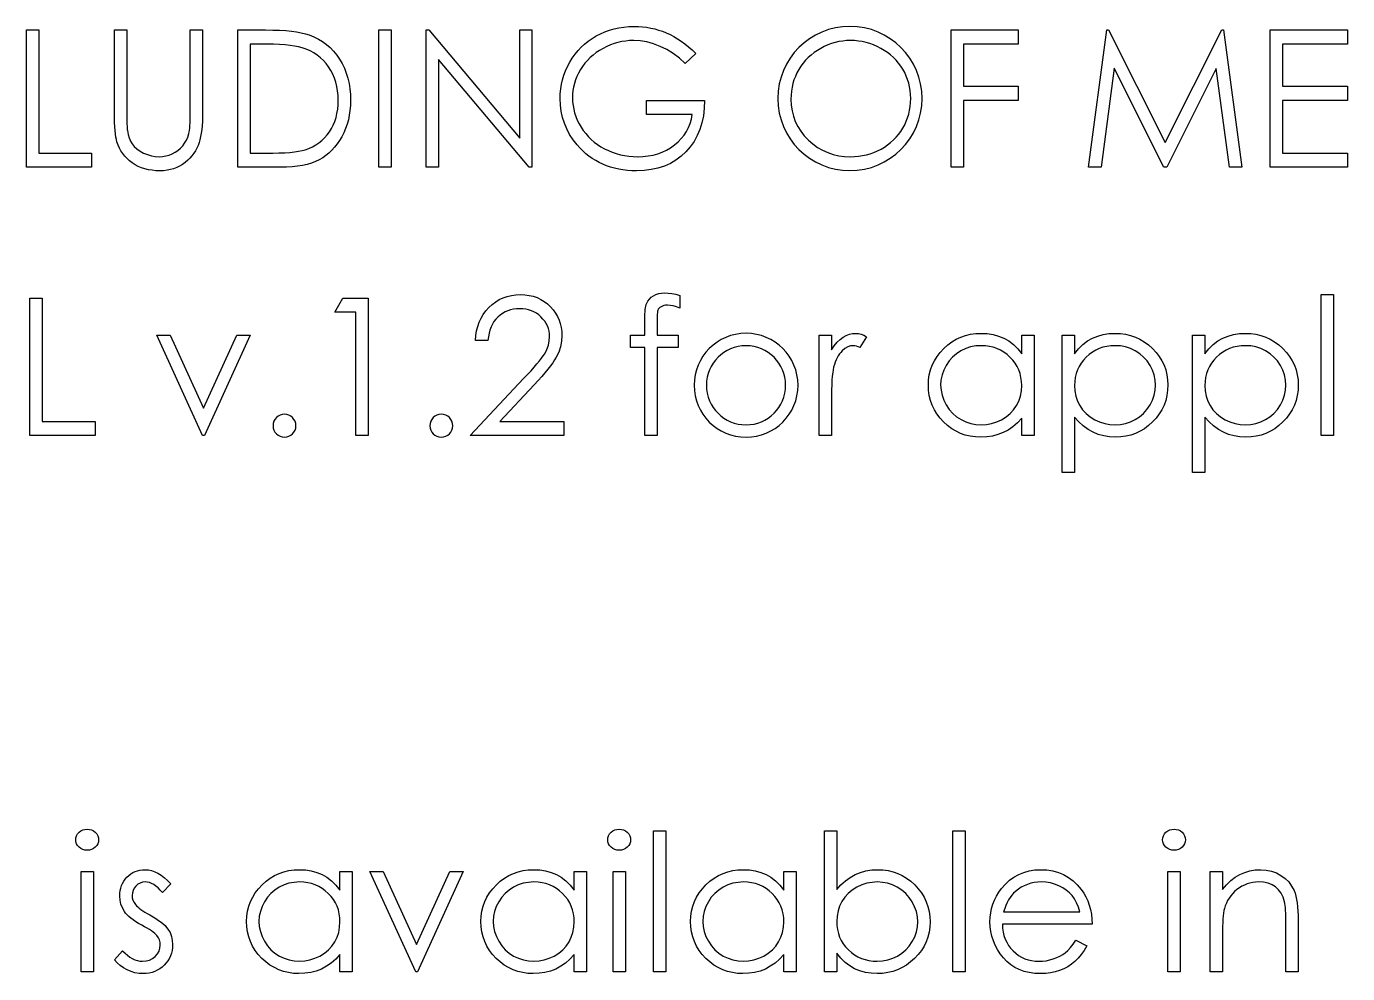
# Model space of a CAD drawing. Header units: millimetres. Extents: x -143 to 157, y 0 to 129.
# Drawn here: x -77.99 to -44.33, y 77.78 to 101.92 of the extents above; entities that cross this region are included whole.
import ezdxf

# ---------------------------------------------------------------- set-up
doc = ezdxf.new("R2010")
doc.units = ezdxf.units.MM

msp = doc.modelspace()

# ---------------------------------------------------------------- linework, layer by layer
at = {"color": 7, "linetype": 'Continuous', "flags": 128}
for points in [[(-77.988, 101.829), (-77.674, 101.829), (-77.674, 101.829), (-77.674, 98.688), (-77.674, 98.688), (-76.328, 98.688), (-76.328, 98.688), (-76.328, 98.329), (-76.328, 98.329), (-77.988, 98.329), (-77.988, 98.329), (-77.988, 101.829)], [(-75.745, 101.829), (-75.431, 101.829), (-75.431, 101.829), (-75.431, 99.732), (-75.431, 99.732), (-75.431, 99.643), (-75.43, 99.563), (-75.429, 99.492), (-75.427, 99.429), (-75.425, 99.375), (-75.423, 99.33), (-75.42, 99.294), (-75.417, 99.266), (-75.417, 99.266), (-75.399, 99.168), (-75.373, 99.078), (-75.338, 98.997), (-75.295, 98.923), (-75.241, 98.857), (-75.175, 98.796), (-75.095, 98.741), (-75.003, 98.692), (-74.904, 98.651), (-74.805, 98.621), (-74.706, 98.604), (-74.606, 98.598), (-74.606, 98.598), (-74.521, 98.603), (-74.437, 98.617), (-74.355, 98.64), (-74.274, 98.671), (-74.197, 98.712), (-74.128, 98.759), (-74.065, 98.814), (-74.008, 98.875), (-73.958, 98.943), (-73.915, 99.018), (-73.88, 99.1), (-73.851, 99.189), (-73.851, 99.189), (-73.843, 99.226), (-73.836, 99.272), (-73.829, 99.327), (-73.824, 99.391), (-73.82, 99.463), (-73.817, 99.544), (-73.816, 99.634), (-73.815, 99.732), (-73.815, 99.732), (-73.815, 101.829), (-73.815, 101.829), (-73.501, 101.829), (-73.501, 101.829), (-73.501, 99.715), (-73.501, 99.715), (-73.503, 99.601), (-73.507, 99.492), (-73.514, 99.388), (-73.524, 99.291), (-73.536, 99.199), (-73.551, 99.113), (-73.569, 99.032), (-73.59, 98.957), (-73.615, 98.886), (-73.646, 98.817), (-73.681, 98.75), (-73.723, 98.687), (-73.771, 98.624), (-73.823, 98.565), (-73.881, 98.508), (-73.945, 98.453), (-74.013, 98.403), (-74.085, 98.36), (-74.16, 98.323), (-74.239, 98.293), (-74.321, 98.269), (-74.406, 98.253), (-74.496, 98.243), (-74.589, 98.239), (-74.589, 98.239), (-74.69, 98.243), (-74.786, 98.252), (-74.88, 98.268), (-74.969, 98.29), (-75.056, 98.319), (-75.138, 98.353), (-75.216, 98.394), (-75.291, 98.441), (-75.361, 98.494), (-75.425, 98.551), (-75.483, 98.612), (-75.535, 98.677), (-75.581, 98.746), (-75.621, 98.819), (-75.654, 98.896), (-75.682, 98.978), (-75.682, 98.978), (-75.697, 99.034), (-75.71, 99.1), (-75.72, 99.177), (-75.729, 99.264), (-75.736, 99.362), (-75.741, 99.469), (-75.744, 99.587), (-75.745, 99.715), (-75.745, 99.715), (-75.745, 101.829)], [(-72.604, 98.329), (-72.604, 101.829), (-72.604, 101.829), (-71.897, 101.829), (-71.897, 101.829), (-71.713, 101.827), (-71.541, 101.821), (-71.382, 101.812), (-71.237, 101.797), (-71.105, 101.78), (-70.986, 101.758), (-70.88, 101.732), (-70.787, 101.703), (-70.787, 101.703), (-70.666, 101.654), (-70.552, 101.598), (-70.445, 101.532), (-70.345, 101.46), (-70.252, 101.378), (-70.165, 101.288), (-70.085, 101.19), (-70.012, 101.084), (-69.946, 100.972), (-69.889, 100.854), (-69.841, 100.73), (-69.802, 100.602), (-69.771, 100.468), (-69.75, 100.329), (-69.736, 100.184), (-69.732, 100.035), (-69.732, 100.035), (-69.736, 99.905), (-69.746, 99.78), (-69.763, 99.658), (-69.787, 99.541), (-69.818, 99.427), (-69.857, 99.317), (-69.902, 99.211), (-69.954, 99.109), (-70.011, 99.013), (-70.072, 98.923), (-70.138, 98.839), (-70.207, 98.762), (-70.282, 98.692), (-70.36, 98.628), (-70.442, 98.57), (-70.529, 98.519), (-70.621, 98.474), (-70.723, 98.436), (-70.834, 98.403), (-70.953, 98.377), (-71.081, 98.356), (-71.218, 98.341), (-71.364, 98.332), (-71.519, 98.329), (-71.519, 98.329), (-72.604, 98.329)], [(-69.014, 101.829), (-68.7, 101.829), (-68.7, 101.829), (-68.7, 98.329), (-68.7, 98.329), (-69.014, 98.329), (-69.014, 98.329), (-69.014, 101.829)], [(-67.803, 98.329), (-67.803, 101.829), (-67.803, 101.829), (-67.737, 101.829), (-67.737, 101.829), (-65.424, 99.074), (-65.424, 99.074), (-65.424, 101.829), (-65.424, 101.829), (-65.11, 101.829), (-65.11, 101.829), (-65.11, 98.329), (-65.11, 98.329), (-65.182, 98.329), (-65.182, 98.329), (-67.488, 101.077), (-67.488, 101.077), (-67.488, 98.329), (-67.488, 98.329), (-67.803, 98.329)], [(-60.937, 101.232), (-61.206, 100.976), (-61.206, 100.976), (-61.355, 101.111), (-61.511, 101.229), (-61.674, 101.328), (-61.844, 101.411), (-62.017, 101.476), (-62.187, 101.523), (-62.355, 101.551), (-62.52, 101.56), (-62.52, 101.56), (-62.622, 101.557), (-62.723, 101.547), (-62.822, 101.532), (-62.92, 101.51), (-63.017, 101.482), (-63.113, 101.448), (-63.207, 101.407), (-63.301, 101.36), (-63.39, 101.308), (-63.475, 101.251), (-63.555, 101.19), (-63.629, 101.124), (-63.698, 101.054), (-63.763, 100.98), (-63.822, 100.901), (-63.875, 100.817), (-63.923, 100.731), (-63.964, 100.644), (-63.999, 100.555), (-64.027, 100.465), (-64.049, 100.375), (-64.066, 100.282), (-64.075, 100.189), (-64.078, 100.094), (-64.078, 100.094), (-64.075, 99.998), (-64.065, 99.902), (-64.047, 99.807), (-64.024, 99.714), (-63.993, 99.621), (-63.956, 99.53), (-63.912, 99.44), (-63.861, 99.352), (-63.804, 99.266), (-63.742, 99.186), (-63.674, 99.109), (-63.602, 99.039), (-63.524, 98.971), (-63.442, 98.91), (-63.353, 98.852), (-63.26, 98.8), (-63.163, 98.753), (-63.064, 98.711), (-62.962, 98.677), (-62.858, 98.649), (-62.752, 98.626), (-62.643, 98.611), (-62.532, 98.601), (-62.419, 98.598), (-62.419, 98.598), (-62.283, 98.603), (-62.153, 98.617), (-62.027, 98.64), (-61.908, 98.673), (-61.793, 98.715), (-61.684, 98.767), (-61.58, 98.828), (-61.481, 98.898), (-61.39, 98.975), (-61.309, 99.059), (-61.237, 99.148), (-61.176, 99.242), (-61.124, 99.342), (-61.082, 99.447), (-61.049, 99.559), (-61.027, 99.675), (-61.027, 99.675), (-62.194, 99.675), (-62.194, 99.675), (-62.194, 100.034), (-62.194, 100.034), (-60.713, 100.034), (-60.713, 100.034), (-60.721, 99.834), (-60.744, 99.643), (-60.782, 99.463), (-60.834, 99.294), (-60.901, 99.136), (-60.982, 98.988), (-61.078, 98.851), (-61.188, 98.724), (-61.311, 98.611), (-61.443, 98.512), (-61.586, 98.429), (-61.738, 98.361), (-61.901, 98.307), (-62.072, 98.269), (-62.255, 98.247), (-62.447, 98.239), (-62.447, 98.239), (-62.565, 98.242), (-62.68, 98.25), (-62.792, 98.262), (-62.9, 98.281), (-63.006, 98.304), (-63.109, 98.333), (-63.208, 98.366), (-63.305, 98.405), (-63.398, 98.449), (-63.488, 98.498), (-63.575, 98.552), (-63.659, 98.612), (-63.74, 98.676), (-63.817, 98.746), (-63.892, 98.821), (-63.963, 98.901), (-63.963, 98.901), (-64.063, 99.031), (-64.151, 99.166), (-64.225, 99.306), (-64.285, 99.451), (-64.332, 99.601), (-64.366, 99.756), (-64.385, 99.916), (-64.392, 100.08), (-64.392, 100.08), (-64.389, 100.204), (-64.377, 100.325), (-64.358, 100.444), (-64.331, 100.561), (-64.297, 100.676), (-64.255, 100.788), (-64.205, 100.899), (-64.148, 101.007), (-64.083, 101.111), (-64.014, 101.209), (-63.938, 101.302), (-63.857, 101.389), (-63.77, 101.469), (-63.677, 101.544), (-63.579, 101.614), (-63.475, 101.677), (-63.367, 101.734), (-63.255, 101.783), (-63.139, 101.824), (-63.02, 101.858), (-62.898, 101.884), (-62.772, 101.903), (-62.643, 101.915), (-62.51, 101.919), (-62.51, 101.919), (-62.401, 101.916), (-62.295, 101.908), (-62.189, 101.896), (-62.086, 101.878), (-61.984, 101.855), (-61.884, 101.827), (-61.785, 101.794), (-61.688, 101.755), (-61.592, 101.711), (-61.497, 101.661), (-61.402, 101.605), (-61.308, 101.543), (-61.214, 101.474), (-61.122, 101.399), (-61.029, 101.319), (-60.937, 101.232)], [(-54.431, 101.829), (-52.726, 101.829), (-52.726, 101.829), (-52.726, 101.47), (-52.726, 101.47), (-54.117, 101.47), (-54.117, 101.47), (-54.117, 100.393), (-54.117, 100.393), (-52.726, 100.393), (-52.726, 100.393), (-52.726, 100.034), (-52.726, 100.034), (-54.117, 100.034), (-54.117, 100.034), (-54.117, 98.329), (-54.117, 98.329), (-54.431, 98.329), (-54.431, 98.329), (-54.431, 101.829)], [(-50.931, 98.329), (-50.469, 101.829), (-50.469, 101.829), (-50.424, 101.829), (-50.424, 101.829), (-48.979, 98.957), (-48.979, 98.957), (-47.537, 101.829), (-47.537, 101.829), (-47.492, 101.829), (-47.492, 101.829), (-47.027, 98.329), (-47.027, 98.329), (-47.342, 98.329), (-47.342, 98.329), (-47.678, 100.847), (-47.678, 100.847), (-48.941, 98.329), (-48.941, 98.329), (-49.012, 98.329), (-49.012, 98.329), (-50.28, 100.853), (-50.28, 100.853), (-50.615, 98.329), (-50.615, 98.329), (-50.931, 98.329)], [(-46.309, 101.829), (-44.335, 101.829), (-44.335, 101.829), (-44.335, 101.47), (-44.335, 101.47), (-45.995, 101.47), (-45.995, 101.47), (-45.995, 100.393), (-45.995, 100.393), (-44.335, 100.393), (-44.335, 100.393), (-44.335, 100.034), (-44.335, 100.034), (-45.995, 100.034), (-45.995, 100.034), (-45.995, 98.688), (-45.995, 98.688), (-44.335, 98.688), (-44.335, 98.688), (-44.335, 98.329), (-44.335, 98.329), (-46.309, 98.329), (-46.309, 98.329), (-46.309, 101.829)], [(-72.29, 98.688), (-71.888, 98.688), (-71.888, 98.688), (-71.715, 98.689), (-71.555, 98.694), (-71.409, 98.701), (-71.277, 98.71), (-71.159, 98.723), (-71.054, 98.738), (-70.964, 98.756), (-70.887, 98.777), (-70.887, 98.777), (-70.792, 98.812), (-70.702, 98.853), (-70.617, 98.9), (-70.538, 98.954), (-70.463, 99.014), (-70.394, 99.081), (-70.33, 99.153), (-70.271, 99.232), (-70.219, 99.317), (-70.173, 99.406), (-70.134, 99.499), (-70.102, 99.597), (-70.078, 99.7), (-70.06, 99.808), (-70.05, 99.919), (-70.046, 100.036), (-70.046, 100.036), (-70.05, 100.158), (-70.062, 100.276), (-70.081, 100.389), (-70.107, 100.498), (-70.141, 100.602), (-70.184, 100.702), (-70.233, 100.797), (-70.29, 100.887), (-70.354, 100.972), (-70.424, 101.05), (-70.5, 101.121), (-70.581, 101.185), (-70.669, 101.242), (-70.763, 101.293), (-70.862, 101.335), (-70.968, 101.372), (-70.968, 101.372), (-71.056, 101.395), (-71.157, 101.415), (-71.272, 101.432), (-71.4, 101.446), (-71.541, 101.456), (-71.695, 101.464), (-71.863, 101.469), (-72.044, 101.47), (-72.044, 101.47), (-72.29, 101.47), (-72.29, 101.47), (-72.29, 98.688)], [(-56.995, 101.56), (-57.095, 101.557), (-57.193, 101.547), (-57.29, 101.532), (-57.385, 101.51), (-57.479, 101.481), (-57.572, 101.447), (-57.664, 101.406), (-57.754, 101.359), (-57.841, 101.307), (-57.923, 101.251), (-58, 101.19), (-58.072, 101.124), (-58.14, 101.055), (-58.203, 100.981), (-58.26, 100.903), (-58.313, 100.82), (-58.36, 100.735), (-58.401, 100.646), (-58.436, 100.555), (-58.464, 100.462), (-58.486, 100.367), (-58.501, 100.268), (-58.511, 100.168), (-58.514, 100.065), (-58.514, 100.065), (-58.507, 99.914), (-58.486, 99.768), (-58.452, 99.63), (-58.403, 99.496), (-58.34, 99.369), (-58.264, 99.248), (-58.173, 99.133), (-58.069, 99.023), (-57.955, 98.924), (-57.835, 98.837), (-57.709, 98.764), (-57.578, 98.705), (-57.441, 98.658), (-57.298, 98.625), (-57.15, 98.605), (-56.995, 98.598), (-56.995, 98.598), (-56.892, 98.601), (-56.79, 98.61), (-56.69, 98.626), (-56.592, 98.647), (-56.496, 98.675), (-56.402, 98.708), (-56.31, 98.748), (-56.219, 98.793), (-56.132, 98.844), (-56.05, 98.9), (-55.974, 98.96), (-55.902, 99.025), (-55.834, 99.093), (-55.772, 99.167), (-55.715, 99.245), (-55.663, 99.327), (-55.616, 99.414), (-55.575, 99.502), (-55.541, 99.592), (-55.513, 99.686), (-55.491, 99.781), (-55.475, 99.879), (-55.466, 99.979), (-55.463, 100.081), (-55.463, 100.081), (-55.466, 100.183), (-55.475, 100.282), (-55.491, 100.379), (-55.513, 100.474), (-55.541, 100.566), (-55.575, 100.655), (-55.616, 100.742), (-55.663, 100.826), (-55.715, 100.908), (-55.773, 100.985), (-55.836, 101.058), (-55.903, 101.127), (-55.976, 101.191), (-56.055, 101.251), (-56.137, 101.307), (-56.226, 101.359), (-56.317, 101.406), (-56.41, 101.447), (-56.504, 101.481), (-56.599, 101.51), (-56.697, 101.532), (-56.795, 101.547), (-56.895, 101.557), (-56.995, 101.56)], [(-77.899, 94.996), (-77.585, 94.996), (-77.585, 94.996), (-77.585, 91.855), (-77.585, 91.855), (-76.238, 91.855), (-76.238, 91.855), (-76.238, 91.496), (-76.238, 91.496), (-77.899, 91.496), (-77.899, 91.496), (-77.899, 94.996)], [(-69.93, 94.996), (-69.283, 94.996), (-69.283, 94.996), (-69.283, 91.496), (-69.283, 91.496), (-69.597, 91.496), (-69.597, 91.496), (-69.597, 94.637), (-69.597, 94.637), (-70.136, 94.637), (-70.136, 94.637), (-69.93, 94.996)], [(-66.232, 93.919), (-66.546, 93.919), (-66.546, 93.919), (-66.538, 94.044), (-66.52, 94.163), (-66.492, 94.276), (-66.454, 94.384), (-66.407, 94.485), (-66.351, 94.582), (-66.284, 94.672), (-66.208, 94.757), (-66.124, 94.834), (-66.035, 94.901), (-65.942, 94.957), (-65.844, 95.003), (-65.741, 95.039), (-65.634, 95.065), (-65.522, 95.081), (-65.405, 95.085), (-65.405, 95.085), (-65.29, 95.081), (-65.18, 95.066), (-65.076, 95.042), (-64.977, 95.008), (-64.884, 94.964), (-64.798, 94.911), (-64.716, 94.848), (-64.64, 94.776), (-64.571, 94.696), (-64.512, 94.614), (-64.462, 94.527), (-64.42, 94.438), (-64.389, 94.345), (-64.366, 94.248), (-64.352, 94.149), (-64.347, 94.045), (-64.347, 94.045), (-64.357, 93.899), (-64.384, 93.758), (-64.429, 93.622), (-64.493, 93.49), (-64.533, 93.423), (-64.582, 93.349), (-64.64, 93.27), (-64.706, 93.186), (-64.781, 93.095), (-64.863, 92.999), (-64.955, 92.897), (-65.056, 92.789), (-65.056, 92.789), (-65.931, 91.855), (-65.931, 91.855), (-64.303, 91.855), (-64.303, 91.855), (-64.303, 91.496), (-64.303, 91.496), (-66.681, 91.496), (-66.681, 91.496), (-65.323, 92.944), (-65.323, 92.944), (-65.225, 93.048), (-65.135, 93.145), (-65.054, 93.234), (-64.983, 93.317), (-64.92, 93.394), (-64.866, 93.462), (-64.822, 93.525), (-64.786, 93.58), (-64.732, 93.685), (-64.692, 93.793), (-64.669, 93.903), (-64.662, 94.017), (-64.662, 94.017), (-64.665, 94.088), (-64.676, 94.157), (-64.692, 94.223), (-64.716, 94.287), (-64.748, 94.349), (-64.786, 94.407), (-64.83, 94.463), (-64.882, 94.517), (-64.938, 94.566), (-64.998, 94.609), (-65.06, 94.644), (-65.126, 94.674), (-65.196, 94.697), (-65.267, 94.713), (-65.342, 94.723), (-65.421, 94.726), (-65.421, 94.726), (-65.503, 94.723), (-65.581, 94.713), (-65.656, 94.696), (-65.728, 94.673), (-65.796, 94.644), (-65.86, 94.607), (-65.921, 94.564), (-65.979, 94.514), (-66.032, 94.459), (-66.078, 94.398), (-66.118, 94.331), (-66.154, 94.26), (-66.182, 94.182), (-66.205, 94.1), (-66.222, 94.012), (-66.232, 93.919)], [(-61.341, 95.064), (-61.341, 94.738), (-61.341, 94.738), (-61.431, 94.772), (-61.513, 94.797), (-61.59, 94.811), (-61.659, 94.816), (-61.659, 94.816), (-61.706, 94.813), (-61.75, 94.806), (-61.788, 94.794), (-61.823, 94.776), (-61.853, 94.755), (-61.877, 94.733), (-61.894, 94.71), (-61.905, 94.684), (-61.91, 94.669), (-61.912, 94.648), (-61.916, 94.621), (-61.918, 94.59), (-61.92, 94.552), (-61.921, 94.51), (-61.922, 94.461), (-61.922, 94.408), (-61.922, 94.408), (-61.922, 94.053), (-61.922, 94.053), (-61.386, 94.053), (-61.386, 94.053), (-61.386, 93.739), (-61.386, 93.739), (-61.923, 93.739), (-61.923, 93.739), (-61.924, 91.496), (-61.924, 91.496), (-62.238, 91.496), (-62.238, 91.496), (-62.238, 93.739), (-62.238, 93.739), (-62.597, 93.739), (-62.597, 93.739), (-62.597, 94.053), (-62.597, 94.053), (-62.238, 94.053), (-62.238, 94.053), (-62.238, 94.462), (-62.238, 94.462), (-62.238, 94.53), (-62.235, 94.593), (-62.231, 94.65), (-62.226, 94.703), (-62.219, 94.75), (-62.21, 94.793), (-62.2, 94.831), (-62.188, 94.863), (-62.159, 94.921), (-62.12, 94.972), (-62.073, 95.017), (-62.017, 95.057), (-61.953, 95.089), (-61.883, 95.112), (-61.807, 95.125), (-61.724, 95.13), (-61.724, 95.13), (-61.64, 95.126), (-61.548, 95.114), (-61.448, 95.093), (-61.341, 95.064)], [(-45.008, 95.085), (-44.694, 95.085), (-44.694, 95.085), (-44.694, 91.496), (-44.694, 91.496), (-45.008, 91.496), (-45.008, 91.496), (-45.008, 95.085)], [(-74.668, 94.053), (-74.328, 94.053), (-74.328, 94.053), (-73.479, 92.191), (-73.479, 92.191), (-72.63, 94.053), (-72.63, 94.053), (-72.29, 94.053), (-72.29, 94.053), (-73.456, 91.496), (-73.456, 91.496), (-73.501, 91.496), (-73.501, 91.496), (-74.668, 94.053)], [(-57.796, 94.053), (-57.482, 94.053), (-57.482, 94.053), (-57.482, 93.677), (-57.482, 93.677), (-57.411, 93.781), (-57.337, 93.869), (-57.262, 93.941), (-57.185, 93.999), (-57.106, 94.042), (-57.024, 94.074), (-56.942, 94.092), (-56.858, 94.098), (-56.858, 94.098), (-56.793, 94.093), (-56.726, 94.077), (-56.656, 94.049), (-56.585, 94.011), (-56.585, 94.011), (-56.757, 93.739), (-56.757, 93.739), (-56.803, 93.758), (-56.845, 93.773), (-56.883, 93.781), (-56.918, 93.784), (-56.918, 93.784), (-56.993, 93.776), (-57.067, 93.751), (-57.139, 93.708), (-57.211, 93.65), (-57.245, 93.614), (-57.277, 93.573), (-57.307, 93.528), (-57.335, 93.478), (-57.361, 93.424), (-57.385, 93.365), (-57.406, 93.301), (-57.426, 93.233), (-57.426, 93.233), (-57.439, 93.172), (-57.45, 93.097), (-57.46, 93.008), (-57.468, 92.905), (-57.474, 92.789), (-57.479, 92.658), (-57.481, 92.514), (-57.482, 92.355), (-57.482, 92.355), (-57.482, 91.496), (-57.482, 91.496), (-57.796, 91.496), (-57.796, 91.496), (-57.796, 94.053)], [(-52.322, 94.053), (-52.322, 91.496), (-52.322, 91.496), (-52.636, 91.496), (-52.636, 91.496), (-52.636, 91.938), (-52.636, 91.938), (-52.745, 91.82), (-52.859, 91.719), (-52.981, 91.635), (-53.108, 91.568), (-53.242, 91.517), (-53.382, 91.48), (-53.528, 91.458), (-53.681, 91.451), (-53.681, 91.451), (-53.816, 91.457), (-53.946, 91.475), (-54.072, 91.506), (-54.192, 91.548), (-54.307, 91.602), (-54.418, 91.669), (-54.523, 91.747), (-54.624, 91.839), (-54.715, 91.938), (-54.795, 92.043), (-54.861, 92.153), (-54.917, 92.268), (-54.959, 92.389), (-54.99, 92.514), (-55.008, 92.646), (-55.014, 92.782), (-55.014, 92.782), (-55.008, 92.915), (-54.99, 93.044), (-54.959, 93.167), (-54.915, 93.286), (-54.86, 93.4), (-54.793, 93.509), (-54.713, 93.613), (-54.62, 93.712), (-54.519, 93.802), (-54.413, 93.881), (-54.302, 93.948), (-54.185, 94.002), (-54.064, 94.044), (-53.938, 94.074), (-53.807, 94.092), (-53.671, 94.098), (-53.671, 94.098), (-53.514, 94.091), (-53.366, 94.067), (-53.225, 94.028), (-53.092, 93.974), (-52.966, 93.903), (-52.848, 93.814), (-52.738, 93.706), (-52.636, 93.58), (-52.636, 93.58), (-52.636, 94.053), (-52.636, 94.053), (-52.322, 94.053)], [(-51.604, 94.053), (-51.29, 94.053), (-51.29, 94.053), (-51.29, 93.58), (-51.29, 93.58), (-51.187, 93.706), (-51.077, 93.814), (-50.959, 93.903), (-50.833, 93.974), (-50.7, 94.028), (-50.56, 94.067), (-50.412, 94.091), (-50.256, 94.098), (-50.256, 94.098), (-50.12, 94.092), (-49.988, 94.074), (-49.862, 94.044), (-49.741, 94.002), (-49.625, 93.948), (-49.514, 93.881), (-49.407, 93.802), (-49.306, 93.712), (-49.214, 93.613), (-49.134, 93.509), (-49.066, 93.4), (-49.01, 93.286), (-48.967, 93.167), (-48.936, 93.044), (-48.918, 92.915), (-48.912, 92.782), (-48.912, 92.782), (-48.918, 92.646), (-48.936, 92.514), (-48.966, 92.389), (-49.009, 92.268), (-49.064, 92.153), (-49.132, 92.043), (-49.211, 91.938), (-49.303, 91.839), (-49.403, 91.747), (-49.508, 91.669), (-49.619, 91.602), (-49.734, 91.548), (-49.855, 91.506), (-49.98, 91.475), (-50.111, 91.457), (-50.246, 91.451), (-50.246, 91.451), (-50.399, 91.459), (-50.545, 91.483), (-50.685, 91.522), (-50.819, 91.578), (-50.945, 91.65), (-51.067, 91.738), (-51.181, 91.841), (-51.29, 91.959), (-51.29, 91.959), (-51.29, 90.553), (-51.29, 90.553), (-51.604, 90.553), (-51.604, 90.553), (-51.604, 94.053)], [(-48.283, 94.053), (-47.969, 94.053), (-47.969, 94.053), (-47.969, 93.58), (-47.969, 93.58), (-47.866, 93.706), (-47.756, 93.814), (-47.638, 93.903), (-47.513, 93.974), (-47.38, 94.028), (-47.239, 94.067), (-47.091, 94.091), (-46.936, 94.098), (-46.936, 94.098), (-46.8, 94.092), (-46.668, 94.074), (-46.542, 94.044), (-46.42, 94.002), (-46.304, 93.948), (-46.193, 93.881), (-46.087, 93.802), (-45.986, 93.712), (-45.893, 93.613), (-45.813, 93.509), (-45.745, 93.4), (-45.69, 93.286), (-45.646, 93.167), (-45.616, 93.044), (-45.597, 92.915), (-45.591, 92.782), (-45.591, 92.782), (-45.597, 92.646), (-45.616, 92.514), (-45.646, 92.389), (-45.688, 92.268), (-45.744, 92.153), (-45.811, 92.043), (-45.89, 91.938), (-45.982, 91.839), (-46.083, 91.747), (-46.188, 91.669), (-46.298, 91.602), (-46.413, 91.548), (-46.534, 91.506), (-46.66, 91.475), (-46.791, 91.457), (-46.926, 91.451), (-46.926, 91.451), (-47.078, 91.459), (-47.225, 91.483), (-47.364, 91.522), (-47.498, 91.578), (-47.625, 91.65), (-47.746, 91.738), (-47.861, 91.841), (-47.969, 91.959), (-47.969, 91.959), (-47.969, 90.553), (-47.969, 90.553), (-48.283, 90.553), (-48.283, 90.553), (-48.283, 94.053)], [(-53.667, 93.784), (-53.804, 93.776), (-53.936, 93.751), (-54.062, 93.71), (-54.183, 93.652), (-54.295, 93.58), (-54.396, 93.494), (-54.484, 93.395), (-54.56, 93.282), (-54.621, 93.162), (-54.665, 93.037), (-54.692, 92.909), (-54.7, 92.778), (-54.7, 92.778), (-54.691, 92.648), (-54.665, 92.52), (-54.621, 92.395), (-54.559, 92.273), (-54.482, 92.16), (-54.394, 92.059), (-54.293, 91.972), (-54.18, 91.899), (-54.058, 91.84), (-53.933, 91.799), (-53.803, 91.773), (-53.669, 91.765), (-53.669, 91.765), (-53.533, 91.773), (-53.401, 91.798), (-53.273, 91.839), (-53.148, 91.897), (-53.032, 91.97), (-52.93, 92.054), (-52.843, 92.15), (-52.769, 92.257), (-52.711, 92.374), (-52.669, 92.499), (-52.644, 92.63), (-52.636, 92.769), (-52.636, 92.769), (-52.641, 92.875), (-52.655, 92.976), (-52.678, 93.074), (-52.71, 93.166), (-52.752, 93.255), (-52.803, 93.339), (-52.864, 93.418), (-52.934, 93.493), (-53.01, 93.561), (-53.091, 93.621), (-53.176, 93.671), (-53.265, 93.711), (-53.359, 93.744), (-53.458, 93.766), (-53.56, 93.78), (-53.667, 93.784)], [(-50.259, 93.784), (-50.366, 93.78), (-50.468, 93.766), (-50.566, 93.744), (-50.66, 93.711), (-50.75, 93.671), (-50.835, 93.621), (-50.916, 93.561), (-50.992, 93.493), (-51.062, 93.418), (-51.122, 93.339), (-51.173, 93.255), (-51.215, 93.166), (-51.248, 93.074), (-51.271, 92.976), (-51.285, 92.875), (-51.29, 92.769), (-51.29, 92.769), (-51.281, 92.63), (-51.257, 92.499), (-51.215, 92.374), (-51.157, 92.257), (-51.084, 92.15), (-50.995, 92.054), (-50.893, 91.97), (-50.777, 91.897), (-50.651, 91.839), (-50.522, 91.798), (-50.39, 91.773), (-50.254, 91.765), (-50.254, 91.765), (-50.121, 91.773), (-49.992, 91.799), (-49.866, 91.84), (-49.746, 91.899), (-49.633, 91.972), (-49.532, 92.059), (-49.444, 92.16), (-49.367, 92.273), (-49.306, 92.395), (-49.261, 92.52), (-49.235, 92.648), (-49.226, 92.778), (-49.226, 92.778), (-49.234, 92.909), (-49.261, 93.037), (-49.304, 93.162), (-49.366, 93.282), (-49.442, 93.395), (-49.53, 93.494), (-49.63, 93.58), (-49.742, 93.652), (-49.864, 93.71), (-49.99, 93.751), (-50.122, 93.776), (-50.259, 93.784)], [(-46.939, 93.784), (-47.045, 93.78), (-47.148, 93.766), (-47.246, 93.744), (-47.34, 93.711), (-47.429, 93.671), (-47.514, 93.621), (-47.596, 93.561), (-47.672, 93.493), (-47.741, 93.418), (-47.802, 93.339), (-47.853, 93.255), (-47.895, 93.166), (-47.927, 93.074), (-47.95, 92.976), (-47.964, 92.875), (-47.969, 92.769), (-47.969, 92.769), (-47.961, 92.63), (-47.936, 92.499), (-47.895, 92.374), (-47.837, 92.257), (-47.763, 92.15), (-47.675, 92.054), (-47.572, 91.97), (-47.456, 91.897), (-47.331, 91.839), (-47.201, 91.798), (-47.07, 91.773), (-46.934, 91.765), (-46.934, 91.765), (-46.8, 91.773), (-46.671, 91.799), (-46.546, 91.84), (-46.425, 91.899), (-46.312, 91.972), (-46.212, 92.059), (-46.123, 92.16), (-46.047, 92.273), (-45.985, 92.395), (-45.94, 92.52), (-45.914, 92.648), (-45.905, 92.778), (-45.905, 92.778), (-45.914, 92.909), (-45.94, 93.037), (-45.984, 93.162), (-46.045, 93.282), (-46.121, 93.395), (-46.209, 93.494), (-46.31, 93.58), (-46.422, 93.652), (-46.543, 93.71), (-46.669, 93.751), (-46.801, 93.776), (-46.939, 93.784)], [(-76.442, 81.464), (-76.384, 81.459), (-76.33, 81.444), (-76.28, 81.419), (-76.235, 81.384), (-76.197, 81.343), (-76.17, 81.297), (-76.154, 81.247), (-76.149, 81.193), (-76.149, 81.193), (-76.154, 81.14), (-76.17, 81.091), (-76.197, 81.046), (-76.235, 81.004), (-76.28, 80.97), (-76.33, 80.945), (-76.384, 80.93), (-76.442, 80.925), (-76.442, 80.925), (-76.499, 80.93), (-76.552, 80.945), (-76.602, 80.97), (-76.647, 81.004), (-76.684, 81.046), (-76.71, 81.091), (-76.726, 81.14), (-76.732, 81.193), (-76.732, 81.193), (-76.726, 81.247), (-76.71, 81.297), (-76.684, 81.343), (-76.647, 81.384), (-76.602, 81.419), (-76.552, 81.444), (-76.499, 81.459), (-76.442, 81.464)], [(-62.89, 81.464), (-62.832, 81.459), (-62.778, 81.444), (-62.729, 81.419), (-62.684, 81.384), (-62.646, 81.343), (-62.619, 81.297), (-62.603, 81.247), (-62.597, 81.193), (-62.597, 81.193), (-62.603, 81.14), (-62.619, 81.091), (-62.646, 81.046), (-62.684, 81.004), (-62.729, 80.97), (-62.778, 80.945), (-62.832, 80.93), (-62.89, 80.925), (-62.89, 80.925), (-62.948, 80.93), (-63.001, 80.945), (-63.05, 80.97), (-63.095, 81.004), (-63.132, 81.046), (-63.159, 81.091), (-63.175, 81.14), (-63.181, 81.193), (-63.181, 81.193), (-63.175, 81.247), (-63.159, 81.297), (-63.132, 81.343), (-63.095, 81.384), (-63.05, 81.419), (-63.001, 81.444), (-62.948, 81.459), (-62.89, 81.464)], [(-48.756, 81.464), (-48.698, 81.459), (-48.644, 81.444), (-48.594, 81.419), (-48.549, 81.384), (-48.511, 81.343), (-48.485, 81.297), (-48.468, 81.247), (-48.463, 81.193), (-48.463, 81.193), (-48.468, 81.14), (-48.485, 81.091), (-48.511, 81.046), (-48.549, 81.004), (-48.594, 80.97), (-48.644, 80.945), (-48.698, 80.93), (-48.756, 80.925), (-48.756, 80.925), (-48.813, 80.93), (-48.866, 80.945), (-48.916, 80.97), (-48.961, 81.004), (-48.998, 81.046), (-49.024, 81.091), (-49.041, 81.14), (-49.046, 81.193), (-49.046, 81.193), (-49.041, 81.247), (-49.024, 81.297), (-48.998, 81.343), (-48.961, 81.384), (-48.916, 81.419), (-48.866, 81.444), (-48.813, 81.459), (-48.756, 81.464)], [(-62.014, 81.419), (-61.7, 81.419), (-61.7, 81.419), (-61.7, 77.829), (-61.7, 77.829), (-62.014, 77.829), (-62.014, 77.829), (-62.014, 81.419)], [(-57.662, 77.829), (-57.662, 81.419), (-57.662, 81.419), (-57.347, 81.419), (-57.347, 81.419), (-57.347, 79.923), (-57.347, 79.923), (-57.239, 80.042), (-57.124, 80.146), (-57.003, 80.233), (-56.876, 80.305), (-56.742, 80.36), (-56.603, 80.4), (-56.456, 80.424), (-56.304, 80.432), (-56.304, 80.432), (-56.169, 80.425), (-56.038, 80.407), (-55.912, 80.377), (-55.792, 80.335), (-55.677, 80.28), (-55.566, 80.214), (-55.461, 80.135), (-55.36, 80.044), (-55.269, 79.944), (-55.189, 79.84), (-55.122, 79.73), (-55.067, 79.615), (-55.024, 79.495), (-54.994, 79.369), (-54.976, 79.239), (-54.969, 79.103), (-54.969, 79.103), (-54.976, 78.969), (-54.994, 78.84), (-55.025, 78.716), (-55.068, 78.597), (-55.123, 78.482), (-55.191, 78.374), (-55.271, 78.269), (-55.364, 78.17), (-55.465, 78.08), (-55.571, 78.002), (-55.682, 77.935), (-55.799, 77.881), (-55.92, 77.838), (-56.046, 77.808), (-56.178, 77.79), (-56.314, 77.784), (-56.314, 77.784), (-56.47, 77.792), (-56.618, 77.815), (-56.758, 77.854), (-56.891, 77.908), (-57.016, 77.98), (-57.134, 78.069), (-57.244, 78.177), (-57.347, 78.302), (-57.347, 78.302), (-57.347, 77.829), (-57.347, 77.829), (-57.662, 77.829)], [(-54.386, 81.419), (-54.072, 81.419), (-54.072, 81.419), (-54.072, 77.829), (-54.072, 77.829), (-54.386, 77.829), (-54.386, 77.829), (-54.386, 81.419)], [(-76.597, 80.387), (-76.283, 80.387), (-76.283, 80.387), (-76.283, 77.829), (-76.283, 77.829), (-76.597, 77.829), (-76.597, 77.829), (-76.597, 80.387)], [(-74.309, 80.068), (-74.522, 79.848), (-74.522, 79.848), (-74.578, 79.911), (-74.634, 79.966), (-74.69, 80.012), (-74.745, 80.05), (-74.8, 80.08), (-74.855, 80.101), (-74.91, 80.113), (-74.964, 80.118), (-74.964, 80.118), (-75.03, 80.111), (-75.091, 80.092), (-75.148, 80.059), (-75.199, 80.014), (-75.241, 79.96), (-75.272, 79.902), (-75.29, 79.84), (-75.296, 79.773), (-75.296, 79.773), (-75.291, 79.713), (-75.274, 79.655), (-75.247, 79.597), (-75.209, 79.541), (-75.209, 79.541), (-75.185, 79.512), (-75.154, 79.483), (-75.117, 79.451), (-75.075, 79.419), (-75.026, 79.386), (-74.971, 79.351), (-74.911, 79.315), (-74.844, 79.278), (-74.844, 79.278), (-74.763, 79.231), (-74.688, 79.186), (-74.62, 79.14), (-74.559, 79.095), (-74.505, 79.05), (-74.458, 79.006), (-74.417, 78.962), (-74.383, 78.919), (-74.383, 78.919), (-74.331, 78.828), (-74.294, 78.732), (-74.272, 78.63), (-74.264, 78.523), (-74.264, 78.523), (-74.268, 78.447), (-74.277, 78.375), (-74.294, 78.304), (-74.317, 78.238), (-74.348, 78.173), (-74.385, 78.112), (-74.428, 78.054), (-74.479, 77.999), (-74.534, 77.948), (-74.592, 77.905), (-74.654, 77.868), (-74.719, 77.838), (-74.788, 77.814), (-74.86, 77.797), (-74.935, 77.788), (-75.014, 77.784), (-75.014, 77.784), (-75.119, 77.79), (-75.223, 77.807), (-75.323, 77.836), (-75.422, 77.876), (-75.516, 77.927), (-75.6, 77.986), (-75.677, 78.054), (-75.745, 78.131), (-75.745, 78.131), (-75.537, 78.368), (-75.537, 78.368), (-75.476, 78.304), (-75.415, 78.25), (-75.353, 78.203), (-75.291, 78.166), (-75.227, 78.136), (-75.162, 78.115), (-75.096, 78.102), (-75.03, 78.098), (-75.03, 78.098), (-74.939, 78.106), (-74.856, 78.129), (-74.779, 78.167), (-74.71, 78.221), (-74.653, 78.285), (-74.611, 78.355), (-74.587, 78.429), (-74.578, 78.51), (-74.578, 78.51), (-74.584, 78.576), (-74.6, 78.64), (-74.627, 78.698), (-74.664, 78.754), (-74.664, 78.754), (-74.689, 78.78), (-74.721, 78.809), (-74.759, 78.84), (-74.804, 78.872), (-74.856, 78.906), (-74.915, 78.941), (-74.98, 78.978), (-75.052, 79.017), (-75.052, 79.017), (-75.13, 79.062), (-75.201, 79.106), (-75.266, 79.15), (-75.325, 79.193), (-75.377, 79.237), (-75.422, 79.28), (-75.461, 79.324), (-75.493, 79.367), (-75.493, 79.367), (-75.544, 79.456), (-75.581, 79.552), (-75.603, 79.653), (-75.61, 79.761), (-75.61, 79.761), (-75.607, 79.831), (-75.599, 79.899), (-75.584, 79.963), (-75.565, 80.025), (-75.539, 80.083), (-75.507, 80.139), (-75.47, 80.191), (-75.427, 80.24), (-75.38, 80.285), (-75.329, 80.324), (-75.276, 80.357), (-75.22, 80.384), (-75.16, 80.405), (-75.098, 80.42), (-75.033, 80.429), (-74.964, 80.432), (-74.964, 80.432), (-74.882, 80.426), (-74.801, 80.409), (-74.719, 80.38), (-74.637, 80.34), (-74.556, 80.289), (-74.474, 80.227), (-74.391, 80.153), (-74.309, 80.068)], [(-69.687, 80.387), (-69.687, 77.829), (-69.687, 77.829), (-70.001, 77.829), (-70.001, 77.829), (-70.001, 78.271), (-70.001, 78.271), (-70.11, 78.154), (-70.224, 78.053), (-70.346, 77.969), (-70.474, 77.901), (-70.608, 77.85), (-70.747, 77.814), (-70.894, 77.791), (-71.046, 77.784), (-71.046, 77.784), (-71.181, 77.79), (-71.312, 77.809), (-71.437, 77.839), (-71.558, 77.881), (-71.673, 77.936), (-71.784, 78.002), (-71.889, 78.081), (-71.989, 78.172), (-72.081, 78.271), (-72.16, 78.376), (-72.227, 78.486), (-72.282, 78.602), (-72.325, 78.722), (-72.355, 78.848), (-72.373, 78.979), (-72.379, 79.115), (-72.379, 79.115), (-72.373, 79.248), (-72.355, 79.377), (-72.324, 79.501), (-72.281, 79.62), (-72.225, 79.733), (-72.158, 79.842), (-72.078, 79.946), (-71.985, 80.045), (-71.884, 80.136), (-71.778, 80.214), (-71.667, 80.281), (-71.551, 80.335), (-71.429, 80.378), (-71.303, 80.408), (-71.172, 80.425), (-71.036, 80.432), (-71.036, 80.432), (-70.88, 80.424), (-70.731, 80.401), (-70.59, 80.361), (-70.457, 80.308), (-70.332, 80.237), (-70.213, 80.147), (-70.104, 80.04), (-70.001, 79.913), (-70.001, 79.913), (-70.001, 80.387), (-70.001, 80.387), (-69.687, 80.387)], [(-71.032, 80.118), (-71.169, 80.109), (-71.301, 80.085), (-71.427, 80.043), (-71.549, 79.986), (-71.661, 79.913), (-71.761, 79.827), (-71.849, 79.728), (-71.926, 79.616), (-71.987, 79.495), (-72.03, 79.37), (-72.057, 79.243), (-72.065, 79.111), (-72.065, 79.111), (-72.056, 78.981), (-72.03, 78.853), (-71.986, 78.729), (-71.924, 78.607), (-71.847, 78.493), (-71.759, 78.393), (-71.658, 78.306), (-71.545, 78.232), (-71.424, 78.173), (-71.298, 78.132), (-71.169, 78.107), (-71.035, 78.098), (-71.035, 78.098), (-70.899, 78.107), (-70.766, 78.131), (-70.638, 78.173), (-70.513, 78.231), (-70.397, 78.303), (-70.295, 78.387), (-70.208, 78.483), (-70.134, 78.59), (-70.076, 78.708), (-70.034, 78.832), (-70.01, 78.963), (-70.001, 79.102), (-70.001, 79.102), (-70.006, 79.208), (-70.02, 79.31), (-70.043, 79.407), (-70.076, 79.5), (-70.118, 79.588), (-70.169, 79.672), (-70.229, 79.752), (-70.299, 79.827), (-70.376, 79.895), (-70.456, 79.954), (-70.542, 80.004), (-70.631, 80.045), (-70.725, 80.077), (-70.823, 80.099), (-70.925, 80.113), (-71.032, 80.118)], [(-69.238, 80.387), (-68.898, 80.387), (-68.898, 80.387), (-68.049, 78.525), (-68.049, 78.525), (-67.2, 80.387), (-67.2, 80.387), (-66.86, 80.387), (-66.86, 80.387), (-68.027, 77.829), (-68.027, 77.829), (-68.072, 77.829), (-68.072, 77.829), (-69.238, 80.387)], [(-63.719, 80.387), (-63.719, 77.829), (-63.719, 77.829), (-64.033, 77.829), (-64.033, 77.829), (-64.033, 78.271), (-64.033, 78.271), (-64.142, 78.154), (-64.256, 78.053), (-64.378, 77.969), (-64.506, 77.901), (-64.64, 77.85), (-64.779, 77.814), (-64.926, 77.791), (-65.078, 77.784), (-65.078, 77.784), (-65.213, 77.79), (-65.344, 77.809), (-65.469, 77.839), (-65.59, 77.881), (-65.705, 77.936), (-65.816, 78.002), (-65.921, 78.081), (-66.021, 78.172), (-66.113, 78.271), (-66.192, 78.376), (-66.259, 78.486), (-66.314, 78.602), (-66.357, 78.722), (-66.387, 78.848), (-66.405, 78.979), (-66.412, 79.115), (-66.412, 79.115), (-66.405, 79.248), (-66.387, 79.377), (-66.356, 79.501), (-66.313, 79.62), (-66.257, 79.733), (-66.19, 79.842), (-66.11, 79.946), (-66.018, 80.045), (-65.917, 80.136), (-65.81, 80.214), (-65.699, 80.281), (-65.583, 80.335), (-65.462, 80.378), (-65.335, 80.408), (-65.204, 80.425), (-65.068, 80.432), (-65.068, 80.432), (-64.912, 80.424), (-64.763, 80.401), (-64.622, 80.361), (-64.489, 80.308), (-64.364, 80.237), (-64.245, 80.147), (-64.136, 80.04), (-64.033, 79.913), (-64.033, 79.913), (-64.033, 80.387), (-64.033, 80.387), (-63.719, 80.387)], [(-65.064, 80.118), (-65.201, 80.109), (-65.333, 80.085), (-65.459, 80.043), (-65.581, 79.986), (-65.693, 79.913), (-65.793, 79.827), (-65.881, 79.728), (-65.958, 79.616), (-66.019, 79.495), (-66.062, 79.37), (-66.089, 79.243), (-66.097, 79.111), (-66.097, 79.111), (-66.088, 78.981), (-66.062, 78.853), (-66.018, 78.729), (-65.957, 78.607), (-65.879, 78.493), (-65.791, 78.393), (-65.69, 78.306), (-65.577, 78.232), (-65.456, 78.173), (-65.33, 78.132), (-65.201, 78.107), (-65.067, 78.098), (-65.067, 78.098), (-64.931, 78.107), (-64.798, 78.131), (-64.67, 78.173), (-64.545, 78.231), (-64.429, 78.303), (-64.327, 78.387), (-64.24, 78.483), (-64.167, 78.59), (-64.108, 78.708), (-64.066, 78.832), (-64.042, 78.963), (-64.033, 79.102), (-64.033, 79.102), (-64.038, 79.208), (-64.052, 79.31), (-64.075, 79.407), (-64.108, 79.5), (-64.15, 79.588), (-64.201, 79.672), (-64.261, 79.752), (-64.331, 79.827), (-64.408, 79.895), (-64.488, 79.954), (-64.574, 80.004), (-64.663, 80.045), (-64.757, 80.077), (-64.855, 80.099), (-64.957, 80.113), (-65.064, 80.118)], [(-63.046, 80.387), (-62.732, 80.387), (-62.732, 80.387), (-62.732, 77.829), (-62.732, 77.829), (-63.046, 77.829), (-63.046, 77.829), (-63.046, 80.387)], [(-58.379, 80.387), (-58.379, 77.829), (-58.379, 77.829), (-58.694, 77.829), (-58.694, 77.829), (-58.694, 78.271), (-58.694, 78.271), (-58.802, 78.154), (-58.917, 78.053), (-59.039, 77.969), (-59.166, 77.901), (-59.3, 77.85), (-59.44, 77.814), (-59.586, 77.791), (-59.738, 77.784), (-59.738, 77.784), (-59.874, 77.79), (-60.004, 77.809), (-60.129, 77.839), (-60.25, 77.881), (-60.365, 77.936), (-60.476, 78.002), (-60.581, 78.081), (-60.681, 78.172), (-60.773, 78.271), (-60.852, 78.376), (-60.919, 78.486), (-60.974, 78.602), (-61.017, 78.722), (-61.047, 78.848), (-61.065, 78.979), (-61.072, 79.115), (-61.072, 79.115), (-61.065, 79.248), (-61.047, 79.377), (-61.016, 79.501), (-60.973, 79.62), (-60.918, 79.733), (-60.85, 79.842), (-60.77, 79.946), (-60.678, 80.045), (-60.577, 80.136), (-60.47, 80.214), (-60.359, 80.281), (-60.243, 80.335), (-60.122, 80.378), (-59.996, 80.408), (-59.864, 80.425), (-59.728, 80.432), (-59.728, 80.432), (-59.572, 80.424), (-59.423, 80.401), (-59.283, 80.361), (-59.149, 80.308), (-59.024, 80.237), (-58.905, 80.147), (-58.796, 80.04), (-58.694, 79.913), (-58.694, 79.913), (-58.694, 80.387), (-58.694, 80.387), (-58.379, 80.387)], [(-59.724, 80.118), (-59.862, 80.109), (-59.993, 80.085), (-60.12, 80.043), (-60.241, 79.986), (-60.353, 79.913), (-60.453, 79.827), (-60.542, 79.728), (-60.618, 79.616), (-60.679, 79.495), (-60.723, 79.37), (-60.749, 79.243), (-60.758, 79.111), (-60.758, 79.111), (-60.749, 78.981), (-60.723, 78.853), (-60.678, 78.729), (-60.617, 78.607), (-60.54, 78.493), (-60.451, 78.393), (-60.35, 78.306), (-60.237, 78.232), (-60.116, 78.173), (-59.991, 78.132), (-59.861, 78.107), (-59.727, 78.098), (-59.727, 78.098), (-59.591, 78.107), (-59.459, 78.131), (-59.33, 78.173), (-59.205, 78.231), (-59.09, 78.303), (-58.987, 78.387), (-58.9, 78.483), (-58.827, 78.59), (-58.769, 78.708), (-58.727, 78.832), (-58.702, 78.963), (-58.694, 79.102), (-58.694, 79.102), (-58.698, 79.208), (-58.713, 79.31), (-58.736, 79.407), (-58.768, 79.5), (-58.81, 79.588), (-58.861, 79.672), (-58.921, 79.752), (-58.992, 79.827), (-59.068, 79.895), (-59.149, 79.954), (-59.234, 80.004), (-59.323, 80.045), (-59.417, 80.077), (-59.515, 80.099), (-59.618, 80.113), (-59.724, 80.118)], [(-56.317, 78.098), (-56.179, 78.107), (-56.048, 78.131), (-55.921, 78.173), (-55.8, 78.23), (-55.688, 78.302), (-55.588, 78.389), (-55.499, 78.487), (-55.424, 78.6), (-55.362, 78.72), (-55.318, 78.845), (-55.292, 78.972), (-55.283, 79.103), (-55.283, 79.103), (-55.292, 79.234), (-55.318, 79.362), (-55.363, 79.487), (-55.425, 79.609), (-55.501, 79.723), (-55.59, 79.823), (-55.691, 79.91), (-55.804, 79.984), (-55.924, 80.042), (-56.05, 80.084), (-56.179, 80.109), (-56.312, 80.118), (-56.312, 80.118), (-56.448, 80.109), (-56.58, 80.084), (-56.709, 80.042), (-56.834, 79.984), (-56.951, 79.911), (-57.053, 79.827), (-57.141, 79.73), (-57.215, 79.623), (-57.273, 79.505), (-57.314, 79.382), (-57.339, 79.251), (-57.347, 79.113), (-57.347, 79.113), (-57.343, 79.007), (-57.328, 78.905), (-57.305, 78.808), (-57.273, 78.715), (-57.231, 78.627), (-57.18, 78.543), (-57.12, 78.464), (-57.05, 78.389), (-56.974, 78.321), (-56.892, 78.262), (-56.808, 78.212), (-56.718, 78.171), (-56.624, 78.139), (-56.526, 78.117), (-56.423, 78.102), (-56.317, 78.098)], [(-51.255, 78.637), (-50.976, 78.49), (-50.976, 78.49), (-51.044, 78.373), (-51.118, 78.268), (-51.196, 78.174), (-51.281, 78.093), (-51.37, 78.022), (-51.464, 77.96), (-51.564, 77.907), (-51.669, 77.863), (-51.781, 77.828), (-51.899, 77.804), (-52.025, 77.789), (-52.157, 77.784), (-52.157, 77.784), (-52.304, 77.79), (-52.443, 77.809), (-52.573, 77.841), (-52.696, 77.885), (-52.81, 77.942), (-52.916, 78.011), (-53.014, 78.093), (-53.103, 78.188), (-53.183, 78.29), (-53.252, 78.396), (-53.31, 78.506), (-53.358, 78.619), (-53.396, 78.734), (-53.423, 78.853), (-53.438, 78.975), (-53.444, 79.101), (-53.444, 79.101), (-53.439, 79.219), (-53.425, 79.334), (-53.402, 79.445), (-53.37, 79.554), (-53.329, 79.659), (-53.278, 79.761), (-53.218, 79.859), (-53.149, 79.955), (-53.149, 79.955), (-53.052, 80.066), (-52.946, 80.164), (-52.834, 80.245), (-52.712, 80.312), (-52.583, 80.364), (-52.447, 80.402), (-52.302, 80.424), (-52.149, 80.432), (-52.149, 80.432), (-51.992, 80.424), (-51.843, 80.4), (-51.702, 80.361), (-51.569, 80.306), (-51.445, 80.235), (-51.328, 80.148), (-51.22, 80.046), (-51.119, 79.928), (-51.119, 79.928), (-51.055, 79.836), (-50.999, 79.74), (-50.952, 79.637), (-50.913, 79.529), (-50.882, 79.415), (-50.86, 79.296), (-50.847, 79.171), (-50.841, 79.041), (-50.841, 79.041), (-53.129, 79.041), (-53.129, 79.041), (-53.123, 78.94), (-53.109, 78.843), (-53.087, 78.751), (-53.056, 78.664), (-53.018, 78.582), (-52.972, 78.504), (-52.917, 78.431), (-52.855, 78.363), (-52.786, 78.301), (-52.714, 78.247), (-52.637, 78.201), (-52.557, 78.164), (-52.473, 78.135), (-52.384, 78.115), (-52.292, 78.102), (-52.196, 78.098), (-52.196, 78.098), (-52.102, 78.102), (-52.01, 78.113), (-51.919, 78.132), (-51.83, 78.158), (-51.743, 78.19), (-51.664, 78.228), (-51.592, 78.27), (-51.526, 78.317), (-51.462, 78.374), (-51.396, 78.447), (-51.326, 78.534), (-51.255, 78.637)], [(-51.155, 79.355), (-51.192, 79.479), (-51.238, 79.59), (-51.29, 79.687), (-51.351, 79.771), (-51.419, 79.845), (-51.499, 79.912), (-51.589, 79.971), (-51.689, 80.022), (-51.796, 80.064), (-51.906, 80.094), (-52.018, 80.112), (-52.133, 80.118), (-52.133, 80.118), (-52.227, 80.114), (-52.318, 80.103), (-52.406, 80.084), (-52.489, 80.058), (-52.571, 80.024), (-52.648, 79.983), (-52.721, 79.934), (-52.792, 79.878), (-52.792, 79.878), (-52.841, 79.831), (-52.887, 79.78), (-52.93, 79.723), (-52.969, 79.66), (-53.005, 79.592), (-53.039, 79.518), (-53.069, 79.44), (-53.097, 79.355), (-53.097, 79.355), (-51.155, 79.355)], [(-48.912, 80.387), (-48.597, 80.387), (-48.597, 80.387), (-48.597, 77.829), (-48.597, 77.829), (-48.912, 77.829), (-48.912, 77.829), (-48.912, 80.387)], [(-47.835, 80.387), (-47.521, 80.387), (-47.521, 80.387), (-47.521, 79.925), (-47.521, 79.925), (-47.417, 80.049), (-47.309, 80.155), (-47.196, 80.242), (-47.077, 80.311), (-46.953, 80.364), (-46.823, 80.401), (-46.688, 80.424), (-46.547, 80.432), (-46.547, 80.432), (-46.406, 80.422), (-46.273, 80.396), (-46.148, 80.35), (-46.031, 80.287), (-45.926, 80.209), (-45.835, 80.118), (-45.759, 80.014), (-45.698, 79.897), (-45.673, 79.832), (-45.651, 79.758), (-45.633, 79.676), (-45.618, 79.585), (-45.606, 79.485), (-45.598, 79.377), (-45.592, 79.26), (-45.591, 79.135), (-45.591, 79.135), (-45.591, 77.829), (-45.591, 77.829), (-45.905, 77.829), (-45.905, 77.829), (-45.905, 79.032), (-45.905, 79.032), (-45.906, 79.137), (-45.907, 79.232), (-45.91, 79.318), (-45.914, 79.396), (-45.92, 79.464), (-45.926, 79.523), (-45.934, 79.573), (-45.942, 79.614), (-45.942, 79.614), (-45.978, 79.732), (-46.028, 79.834), (-46.091, 79.92), (-46.167, 79.991), (-46.257, 80.047), (-46.359, 80.086), (-46.474, 80.11), (-46.602, 80.118), (-46.602, 80.118), (-46.678, 80.115), (-46.751, 80.106), (-46.824, 80.09), (-46.893, 80.069), (-46.961, 80.041), (-47.027, 80.008), (-47.091, 79.968), (-47.152, 79.923), (-47.211, 79.872), (-47.263, 79.82), (-47.311, 79.763), (-47.354, 79.705), (-47.391, 79.643), (-47.423, 79.578), (-47.45, 79.51), (-47.472, 79.44), (-47.472, 79.44), (-47.483, 79.388), (-47.493, 79.327), (-47.502, 79.256), (-47.509, 79.175), (-47.513, 79.084), (-47.518, 78.984), (-47.52, 78.874), (-47.521, 78.754), (-47.521, 78.754), (-47.521, 77.829), (-47.521, 77.829), (-47.835, 77.829), (-47.835, 77.829), (-47.835, 80.387)]]:
    msp.add_lwpolyline(points, dxfattribs=at)
at = {"color": 7, "linetype": 'Continuous'}
for centre, radius, start, end in [((-57.011, 100.082), 1.837, 90.0000296955, 89.9999704644), ((-59.657, 92.775), 1.324, 90.0001, 89.9999), ((-59.658, 92.775), 1.009, 90.0002, 89.9998), ((-71.415, 91.743), 0.292, 90.0028, 89.9972), ((-67.421, 91.743), 0.292, 90.0009, 89.9991)]:
    msp.add_arc(centre, radius, start, end, dxfattribs=at)

doc.saveas('drawing.dxf')
